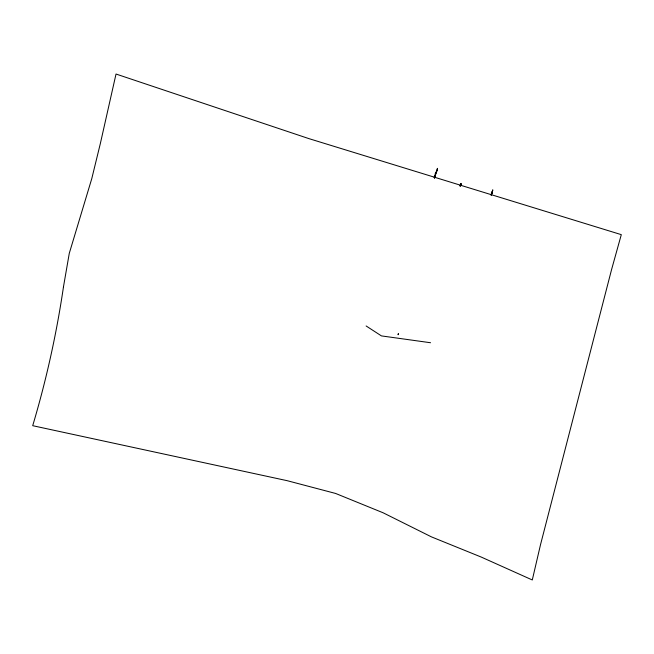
<?xml version="1.0" encoding="UTF-8"?>
<svg xmlns="http://www.w3.org/2000/svg" width="654" height="654" viewBox="0 0 654 654"><rect width="100%" height="100%" fill="white"/><g stroke="black" fill="none" stroke-linecap="round" stroke-linejoin="round"><path stroke-width="0.98" d="M436.61 171.52L437.469 168.331L436.709 171.193M434.632 177.283L434.632 176.572M435.049 176.654L436.365 172.043L436.185 172.77M460.596 184.256L460.702 183.692L460.195 185.327M434.076 177.504L435.875 172.656M460.776 184.126L461.037 183.57L460.596 185.981M435.899 172.599L436.79 170.481L436.243 172.689M398.253 333.834L398.082 334.742L398.392 333.728M434.501 176.686L434.477 177.177M434.632 178.141L435.074 176.531M435.695 173.604L435.793 173.408M436.602 171.528L436.455 171.961L436.684 170.808M460.939 184.24L460.784 184.771L461.086 184.019M491.538 194.295L491.947 192.938L491.391 195.162M435.245 175.37L435.098 175.967L435.319 175.166M460.097 186.202L460.302 185.368L460.187 185.981M490.95 195.154L491.922 191.949L491.783 192.677M492.814 189.979L491.775 193.183L491.955 192.137L491.898 192.66M434.469 177.398L434.583 176.972M492.38 191.27L492.748 190.02M434.526 177.921L434.828 176.825L434.591 177.782M491.628 194.205L492.454 191.638M434.469 177.487L434.608 176.842M430.553 342.737L381.437 335.903L366.126 325.97M435.286 173.866L435.466 173.4L435.311 173.858M63.487 286.746C56.571 333.753 46.303 380.154 32.7 425.689L287.171 480.682L335.625 493.459L383.121 512.785L431.468 536.885L481.221 557.061L532.291 579.967L540.539 544.569L611.588 269.522L621.3 234.647L308.835 138.599L116.02 74.033L100.364 143.479L91.781 178.616L69.275 253.351L63.487 286.746"/></g></svg>
